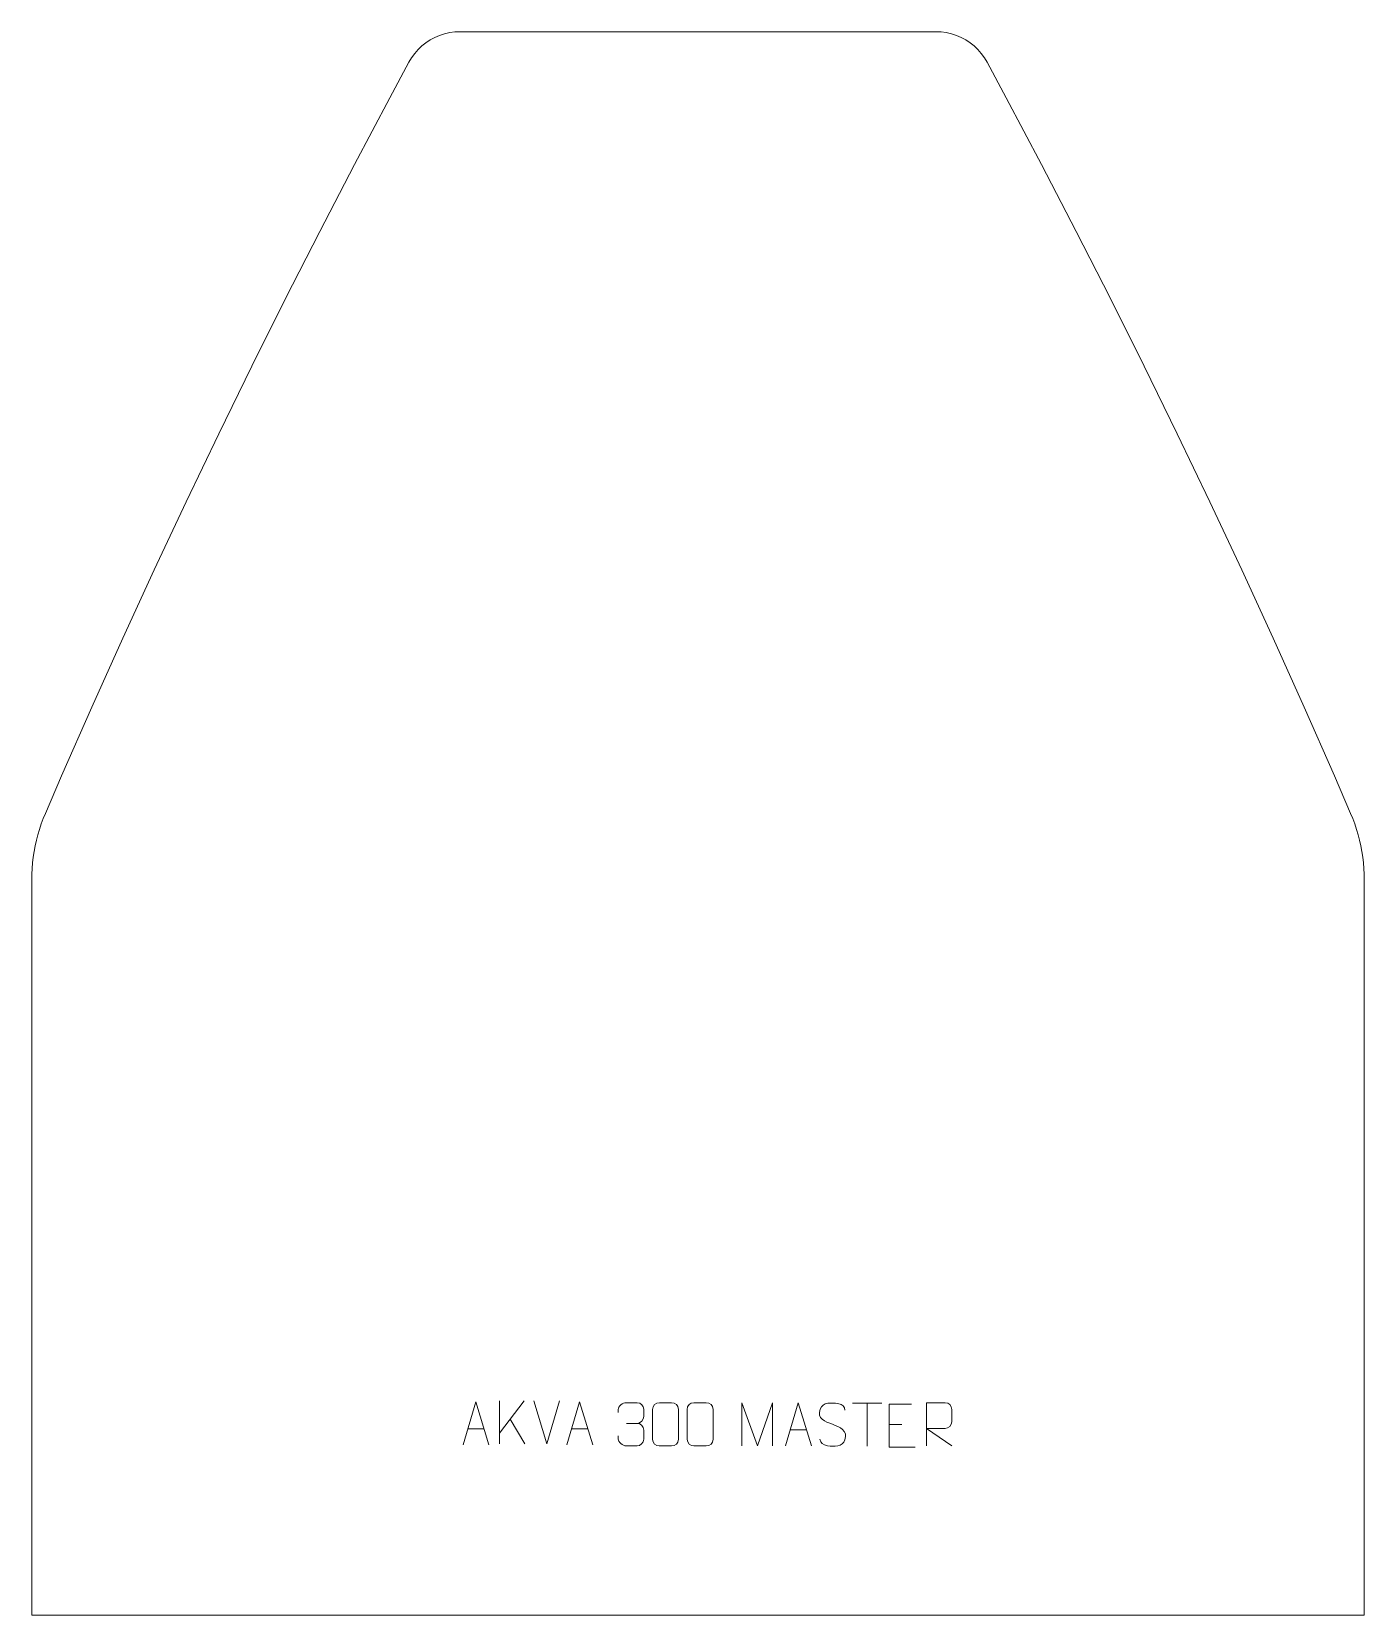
# Model space of a CAD drawing. Header units: millimetres. Extents: x -397 to 373, y 404 to 1319.
import ezdxf

# ---------------------------------------------------------------- set-up
doc = ezdxf.new("R2010")
doc.units = ezdxf.units.MM
doc.header["$MEASUREMENT"] = 0
doc.layers.add('layer 1', color=7, linetype='Continuous')

msp = doc.modelspace()

# ---------------------------------------------------------------- linework, layer by layer
at = {"layer": 'layer 1', "color": 242, "lineweight": 9}
msp.add_open_spline([(-149.0183, 1318.9202), (-149.0183, 1318.9202), (125.9815, 1318.9202), (125.9815, 1318.9202), (125.9815, 1318.9202), (125.9815, 1318.9202), (128.9827, 1318.7846), (128.9827, 1318.7846), (128.9827, 1318.7846), (128.9827, 1318.7846), (131.9595, 1318.3824), (131.9595, 1318.3824), (131.9595, 1318.3824), (131.9595, 1318.3824), (134.8879, 1317.7138), (134.8879, 1317.7138), (134.8879, 1317.7138), (134.8879, 1317.7138), (137.7457, 1316.7862), (137.7457, 1316.7862), (137.7457, 1316.7862), (137.7457, 1316.7862), (140.5077, 1315.6061), (140.5077, 1315.6061), (140.5077, 1315.6061), (140.5077, 1315.6061), (143.1541, 1314.1839), (143.1541, 1314.1839), (143.1541, 1314.1839), (143.1541, 1314.1839), (145.6615, 1312.529), (145.6615, 1312.529), (145.6615, 1312.529), (145.6615, 1312.529), (148.0115, 1310.6571), (148.0115, 1310.6571), (148.0115, 1310.6571), (148.0115, 1310.6571), (150.1829, 1308.5828), (150.1829, 1308.5828), (150.1829, 1308.5828), (150.1829, 1308.5828), (152.1604, 1306.3209), (152.1604, 1306.3209), (152.1604, 1306.3209), (152.1604, 1306.3209), (153.9277, 1303.8915), (153.9277, 1303.8915), (153.9277, 1303.8915), (153.9277, 1303.8915), (155.4701, 1301.3135), (155.4701, 1301.3135), (155.4701, 1301.3135), (155.4701, 1301.3135), (166.6338, 1280.6014), (166.6338, 1280.6014), (166.6338, 1280.6014), (166.6338, 1280.6014), (186.9824, 1242.1195), (186.9824, 1242.1195), (186.9824, 1242.1195), (186.9824, 1242.1195), (207.0259, 1203.4794), (207.0259, 1203.4794), (207.0259, 1203.4794), (207.0259, 1203.4794), (226.7631, 1164.6802), (226.7631, 1164.6802), (226.7631, 1164.6802), (226.7631, 1164.6802), (246.1917, 1125.7268), (246.1917, 1125.7268), (246.1917, 1125.7268), (246.1917, 1125.7268), (265.3121, 1086.6216), (265.3121, 1086.6216), (265.3121, 1086.6216), (265.3121, 1086.6216), (284.1226, 1047.3653), (284.1226, 1047.3653), (284.1226, 1047.3653), (284.1226, 1047.3653), (302.6215, 1007.9616), (302.6215, 1007.9616), (302.6215, 1007.9616), (302.6215, 1007.9616), (320.8075, 968.4131), (320.8075, 968.4131), (320.8075, 968.4131), (320.8075, 968.4131), (338.6806, 928.7218), (338.6806, 928.7218), (338.6806, 928.7218), (338.6806, 928.7218), (356.2385, 888.8893), (356.2385, 888.8893), (356.2385, 888.8893), (356.2385, 888.8893), (365.559, 867.2846), (365.559, 867.2846), (365.559, 867.2846), (365.559, 867.2846), (366.8085, 864.2437), (366.8085, 864.2437), (366.8085, 864.2437), (366.8085, 864.2437), (367.9553, 861.1636), (367.9553, 861.1636), (367.9553, 861.1636), (367.9553, 861.1636), (368.9952, 858.0456), (368.9952, 858.0456), (368.9952, 858.0456), (368.9952, 858.0456), (369.9306, 854.8948), (369.9306, 854.8948), (369.9306, 854.8948), (369.9306, 854.8948), (370.7581, 851.7131), (370.7581, 851.7131), (370.7581, 851.7131), (370.7581, 851.7131), (371.4774, 848.5058), (371.4774, 848.5058), (371.4774, 848.5058), (371.4774, 848.5058), (372.0867, 845.2768), (372.0867, 845.2768), (372.0867, 845.2768), (372.0867, 845.2768), (372.587, 842.0279), (372.587, 842.0279), (372.587, 842.0279), (372.587, 842.0279), (372.977, 838.7647), (372.977, 838.7647), (372.977, 838.7647), (372.977, 838.7647), (373.2568, 835.489), (373.2568, 835.489), (373.2568, 835.489), (373.2568, 835.489), (373.4242, 832.2071), (373.4242, 832.2071), (373.4242, 832.2071), (373.4242, 832.2071), (373.4814, 828.9195), (373.4814, 828.9195), (373.4814, 828.9195), (373.4814, 828.9195), (373.4814, 403.9204), (373.4814, 403.9204), (373.4814, 403.9204), (373.4814, 403.9204), (-396.5182, 403.9204), (-396.5182, 403.9204), (-396.5182, 403.9204), (-396.5182, 403.9204), (-396.5182, 828.9195), (-396.5182, 828.9195), (-396.5182, 828.9195), (-396.5182, 828.9195), (-396.461, 832.2071), (-396.461, 832.2071), (-396.461, 832.2071), (-396.461, 832.2071), (-396.2936, 835.489), (-396.2936, 835.489), (-396.2936, 835.489), (-396.2936, 835.489), (-396.0135, 838.7647), (-396.0135, 838.7647), (-396.0135, 838.7647), (-396.0135, 838.7647), (-395.6238, 842.0279), (-395.6238, 842.0279), (-395.6238, 842.0279), (-395.6238, 842.0279), (-395.1235, 845.2768), (-395.1235, 845.2768), (-395.1235, 845.2768), (-395.1235, 845.2768), (-394.5132, 848.5058), (-394.5132, 848.5058), (-394.5132, 848.5058), (-394.5132, 848.5058), (-393.7949, 851.7131), (-393.7949, 851.7131), (-393.7949, 851.7131), (-393.7949, 851.7131), (-392.9674, 854.8948), (-392.9674, 854.8948), (-392.9674, 854.8948), (-392.9674, 854.8948), (-392.032, 858.0456), (-392.032, 858.0456), (-392.032, 858.0456), (-392.032, 858.0456), (-390.9921, 861.1636), (-390.9921, 861.1636), (-390.9921, 861.1636), (-390.9921, 861.1636), (-389.845, 864.2437), (-389.845, 864.2437), (-389.845, 864.2437), (-389.845, 864.2437), (-388.5958, 867.2846), (-388.5958, 867.2846), (-388.5958, 867.2846), (-388.5958, 867.2846), (-379.2753, 888.8893), (-379.2753, 888.8893), (-379.2753, 888.8893), (-379.2753, 888.8893), (-361.7174, 928.7218), (-361.7174, 928.7218), (-361.7174, 928.7218), (-361.7174, 928.7218), (-343.8443, 968.4131), (-343.8443, 968.4131), (-343.8443, 968.4131), (-343.8443, 968.4131), (-325.6583, 1007.9616), (-325.6583, 1007.9616), (-325.6583, 1007.9616), (-325.6583, 1007.9616), (-307.1594, 1047.3653), (-307.1594, 1047.3653), (-307.1594, 1047.3653), (-307.1594, 1047.3653), (-288.3486, 1086.6216), (-288.3486, 1086.6216), (-288.3486, 1086.6216), (-288.3486, 1086.6216), (-269.2285, 1125.7268), (-269.2285, 1125.7268), (-269.2285, 1125.7268), (-269.2285, 1125.7268), (-249.7987, 1164.6802), (-249.7987, 1164.6802), (-249.7987, 1164.6802), (-249.7987, 1164.6802), (-230.0624, 1203.4794), (-230.0624, 1203.4794), (-230.0624, 1203.4794), (-230.0624, 1203.4794), (-210.0189, 1242.1195), (-210.0189, 1242.1195), (-210.0189, 1242.1195), (-210.0189, 1242.1195), (-189.6703, 1280.6014), (-189.6703, 1280.6014), (-189.6703, 1280.6014), (-189.6703, 1280.6014), (-178.5066, 1301.3135), (-178.5066, 1301.3135), (-178.5066, 1301.3135), (-178.5066, 1301.3135), (-176.9645, 1303.8915), (-176.9645, 1303.8915), (-176.9645, 1303.8915), (-176.9645, 1303.8915), (-175.1972, 1306.3209), (-175.1972, 1306.3209), (-175.1972, 1306.3209), (-175.1972, 1306.3209), (-173.2197, 1308.5828), (-173.2197, 1308.5828), (-173.2197, 1308.5828), (-173.2197, 1308.5828), (-171.0471, 1310.6571), (-171.0471, 1310.6571), (-171.0471, 1310.6571), (-171.0471, 1310.6571), (-168.6983, 1312.529), (-168.6983, 1312.529), (-168.6983, 1312.529), (-168.6983, 1312.529), (-166.1906, 1314.1839), (-166.1906, 1314.1839), (-166.1906, 1314.1839), (-166.1906, 1314.1839), (-163.5445, 1315.6061), (-163.5445, 1315.6061), (-163.5445, 1315.6061), (-163.5445, 1315.6061), (-160.7825, 1316.7862), (-160.7825, 1316.7862), (-160.7825, 1316.7862), (-160.7825, 1316.7862), (-157.9256, 1317.7138), (-157.9256, 1317.7138), (-157.9256, 1317.7138), (-157.9256, 1317.7138), (-154.9963, 1318.3824), (-154.9963, 1318.3824), (-154.9963, 1318.3824), (-154.9963, 1318.3824), (-152.0195, 1318.7846), (-152.0195, 1318.7846), (-152.0195, 1318.7846), (-152.0195, 1318.7846), (-149.0183, 1318.9202), (-149.0183, 1318.9202)], degree=3, knots=[0, 0, 0, 0, 0.01298701, 0.01298701, 0.01298701, 0.01298701, 0.02597403, 0.02597403, 0.02597403, 0.02597403, 0.03896104, 0.03896104, 0.03896104, 0.03896104, 0.05194805, 0.05194805, 0.05194805, 0.05194805, 0.06493506, 0.06493506, 0.06493506, 0.06493506, 0.07792208, 0.07792208, 0.07792208, 0.07792208, 0.09090909, 0.09090909, 0.09090909, 0.09090909, 0.1038961, 0.1038961, 0.1038961, 0.1038961, 0.11688312, 0.11688312, 0.11688312, 0.11688312, 0.12987013, 0.12987013, 0.12987013, 0.12987013, 0.14285714, 0.14285714, 0.14285714, 0.14285714, 0.15584416, 0.15584416, 0.15584416, 0.15584416, 0.16883117, 0.16883117, 0.16883117, 0.16883117, 0.18181818, 0.18181818, 0.18181818, 0.18181818, 0.19480519, 0.19480519, 0.19480519, 0.19480519, 0.20779221, 0.20779221, 0.20779221, 0.20779221, 0.22077922, 0.22077922, 0.22077922, 0.22077922, 0.23376623, 0.23376623, 0.23376623, 0.23376623, 0.24675325, 0.24675325, 0.24675325, 0.24675325, 0.25974026, 0.25974026, 0.25974026, 0.25974026, 0.27272727, 0.27272727, 0.27272727, 0.27272727, 0.28571429, 0.28571429, 0.28571429, 0.28571429, 0.2987013, 0.2987013, 0.2987013, 0.2987013, 0.31168831, 0.31168831, 0.31168831, 0.31168831, 0.32467532, 0.32467532, 0.32467532, 0.32467532, 0.33766234, 0.33766234, 0.33766234, 0.33766234, 0.35064935, 0.35064935, 0.35064935, 0.35064935, 0.36363636, 0.36363636, 0.36363636, 0.36363636, 0.37662338, 0.37662338, 0.37662338, 0.37662338, 0.38961039, 0.38961039, 0.38961039, 0.38961039, 0.4025974, 0.4025974, 0.4025974, 0.4025974, 0.41558442, 0.41558442, 0.41558442, 0.41558442, 0.42857143, 0.42857143, 0.42857143, 0.42857143, 0.44155844, 0.44155844, 0.44155844, 0.44155844, 0.45454545, 0.45454545, 0.45454545, 0.45454545, 0.46753247, 0.46753247, 0.46753247, 0.46753247, 0.48051948, 0.48051948, 0.48051948, 0.48051948, 0.49350649, 0.49350649, 0.49350649, 0.49350649, 0.50649351, 0.50649351, 0.50649351, 0.50649351, 0.51948052, 0.51948052, 0.51948052, 0.51948052, 0.53246753, 0.53246753, 0.53246753, 0.53246753, 0.54545455, 0.54545455, 0.54545455, 0.54545455, 0.55844156, 0.55844156, 0.55844156, 0.55844156, 0.57142857, 0.57142857, 0.57142857, 0.57142857, 0.58441558, 0.58441558, 0.58441558, 0.58441558, 0.5974026, 0.5974026, 0.5974026, 0.5974026, 0.61038961, 0.61038961, 0.61038961, 0.61038961, 0.62337662, 0.62337662, 0.62337662, 0.62337662, 0.63636364, 0.63636364, 0.63636364, 0.63636364, 0.64935065, 0.64935065, 0.64935065, 0.64935065, 0.66233766, 0.66233766, 0.66233766, 0.66233766, 0.67532468, 0.67532468, 0.67532468, 0.67532468, 0.68831169, 0.68831169, 0.68831169, 0.68831169, 0.7012987, 0.7012987, 0.7012987, 0.7012987, 0.71428571, 0.71428571, 0.71428571, 0.71428571, 0.72727273, 0.72727273, 0.72727273, 0.72727273, 0.74025974, 0.74025974, 0.74025974, 0.74025974, 0.75324675, 0.75324675, 0.75324675, 0.75324675, 0.76623377, 0.76623377, 0.76623377, 0.76623377, 0.77922078, 0.77922078, 0.77922078, 0.77922078, 0.79220779, 0.79220779, 0.79220779, 0.79220779, 0.80519481, 0.80519481, 0.80519481, 0.80519481, 0.81818182, 0.81818182, 0.81818182, 0.81818182, 0.83116883, 0.83116883, 0.83116883, 0.83116883, 0.84415584, 0.84415584, 0.84415584, 0.84415584, 0.85714286, 0.85714286, 0.85714286, 0.85714286, 0.87012987, 0.87012987, 0.87012987, 0.87012987, 0.88311688, 0.88311688, 0.88311688, 0.88311688, 0.8961039, 0.8961039, 0.8961039, 0.8961039, 0.90909091, 0.90909091, 0.90909091, 0.90909091, 0.92207792, 0.92207792, 0.92207792, 0.92207792, 0.93506494, 0.93506494, 0.93506494, 0.93506494, 0.94805195, 0.94805195, 0.94805195, 0.94805195, 0.96103896, 0.96103896, 0.96103896, 0.96103896, 0.97402597, 0.97402597, 0.97402597, 0.97402597, 1, 1, 1, 1], dxfattribs=at)
at = {"layer": 'layer 1', "color": 250, "lineweight": 9}
for points, knots in [([(-147.2978, 502.3571), (-147.2978, 502.3571), (-139.9268, 527.3106), (-139.9268, 527.3106), (-139.9268, 527.3106), (-139.9268, 527.3106), (-132.3569, 502.3571), (-132.3569, 502.3571)], [0, 0, 0, 0, 0.33333333, 0.33333333, 0.33333333, 0.33333333, 1, 1, 1, 1]), ([(-87.2978, 502.3571), (-87.2978, 502.3571), (-79.9268, 527.3106), (-79.9268, 527.3106), (-79.9268, 527.3106), (-79.9268, 527.3106), (-72.3569, 502.3571), (-72.3569, 502.3571)], [0, 0, 0, 0, 0.33333333, 0.33333333, 0.33333333, 0.33333333, 1, 1, 1, 1]), ([(-57.6352, 521.079), (-57.6352, 521.079), (-57.6352, 522.9362), (-57.6352, 522.9362), (-57.6352, 522.9362), (-57.6495, 524.6781), (-54.985, 526.7962), (-52.9259, 526.7735), (-52.9259, 526.7735), (-50.8618, 526.7735), (-48.7978, 526.7735), (-46.7341, 526.7735), (-46.7341, 526.7735), (-44.5396, 526.7823), (-42.9413, 524.9355), (-42.8969, 523.0234), (-42.8969, 523.0234), (-42.8973, 521.5883), (-42.8973, 520.1532), (-42.8969, 518.7177), (-42.8969, 518.7177), (-42.9455, 517.0642), (-44.5481, 514.8342), (-46.7464, 514.8442), (-46.7464, 514.8442), (-44.5427, 514.833), (-42.9347, 513.0298), (-42.8807, 510.9703), (-42.8807, 510.9703), (-42.8811, 509.1856), (-42.8811, 507.4009), (-42.8807, 505.6158), (-42.8807, 505.6158), (-42.8706, 503.5544), (-44.9255, 501.7913), (-46.7464, 501.7994), (-46.7464, 501.7994), (-48.8117, 501.7997), (-50.8769, 501.7997), (-52.9425, 501.7994), (-52.9425, 501.7994), (-55.1111, 501.8109), (-57.6421, 504.2111), (-57.6607, 505.6729), (-57.6607, 505.6729), (-57.6607, 505.6729), (-57.6607, 507.5815), (-57.6607, 507.5815)], [0, 0, 0, 0, 0.07692308, 0.07692308, 0.07692308, 0.07692308, 0.15384615, 0.15384615, 0.15384615, 0.15384615, 0.23076923, 0.23076923, 0.23076923, 0.23076923, 0.30769231, 0.30769231, 0.30769231, 0.30769231, 0.38461538, 0.38461538, 0.38461538, 0.38461538, 0.46153846, 0.46153846, 0.46153846, 0.46153846, 0.53846154, 0.53846154, 0.53846154, 0.53846154, 0.61538462, 0.61538462, 0.61538462, 0.61538462, 0.69230769, 0.69230769, 0.69230769, 0.69230769, 0.76923077, 0.76923077, 0.76923077, 0.76923077, 0.84615385, 0.84615385, 0.84615385, 0.84615385, 1, 1, 1, 1]), ([(-33.8513, 526.7858), (-31.4852, 526.7858), (-29.1187, 526.7858), (-26.7522, 526.7858), (-26.7522, 526.7858), (-24.7717, 526.8214), (-22.7457, 525.3271), (-22.7186, 522.885), (-22.7186, 522.885), (-22.719, 517.1276), (-22.719, 511.3698), (-22.7186, 505.6116), (-22.7186, 505.6116), (-22.8607, 503.284), (-24.5671, 501.8017), (-26.7522, 501.7909), (-26.7522, 501.7909), (-29.1246, 501.7913), (-31.497, 501.7913), (-33.869, 501.7909), (-33.869, 501.7909), (-35.8275, 501.6853), (-37.8339, 503.5732), (-37.8225, 505.5942), (-37.8225, 505.5942), (-37.8221, 511.3748), (-37.8221, 517.1551), (-37.8225, 522.9349), (-37.8225, 522.9349), (-37.8182, 525.0769), (-36.0411, 526.7994), (-33.8513, 526.7858)], [0, 0, 0, 0, 0.11111111, 0.11111111, 0.11111111, 0.11111111, 0.22222222, 0.22222222, 0.22222222, 0.22222222, 0.33333333, 0.33333333, 0.33333333, 0.33333333, 0.44444444, 0.44444444, 0.44444444, 0.44444444, 0.55555556, 0.55555556, 0.55555556, 0.55555556, 0.66666667, 0.66666667, 0.66666667, 0.66666667, 0.77777778, 0.77777778, 0.77777778, 0.77777778, 1, 1, 1, 1]), ([(-13.8513, 526.7858), (-11.4852, 526.7858), (-9.1187, 526.7858), (-6.7522, 526.7858), (-6.7522, 526.7858), (-4.7717, 526.8214), (-2.7457, 525.3271), (-2.7186, 522.885), (-2.7186, 522.885), (-2.719, 517.1276), (-2.719, 511.3698), (-2.7186, 505.6116), (-2.7186, 505.6116), (-2.8607, 503.284), (-4.5671, 501.8017), (-6.7522, 501.7909), (-6.7522, 501.7909), (-9.1246, 501.7913), (-11.497, 501.7913), (-13.869, 501.7909), (-13.869, 501.7909), (-15.8275, 501.6853), (-17.8339, 503.5732), (-17.8225, 505.5942), (-17.8225, 505.5942), (-17.8221, 511.3748), (-17.8221, 517.1551), (-17.8225, 522.9349), (-17.8225, 522.9349), (-17.8182, 525.0769), (-16.0411, 526.7994), (-13.8513, 526.7858)], [0, 0, 0, 0, 0.11111111, 0.11111111, 0.11111111, 0.11111111, 0.22222222, 0.22222222, 0.22222222, 0.22222222, 0.33333333, 0.33333333, 0.33333333, 0.33333333, 0.44444444, 0.44444444, 0.44444444, 0.44444444, 0.55555556, 0.55555556, 0.55555556, 0.55555556, 0.66666667, 0.66666667, 0.66666667, 0.66666667, 0.77777778, 0.77777778, 0.77777778, 0.77777778, 1, 1, 1, 1]), ([(13.8869, 501.8076), (13.8869, 501.8076), (13.8869, 526.7655), (13.8869, 526.7655), (13.8869, 526.7655), (13.8869, 526.7655), (22.812, 501.8076), (22.812, 501.8076), (22.812, 501.8076), (22.812, 501.8076), (31.5719, 526.765), (31.5719, 526.765), (31.5719, 526.765), (31.5719, 526.765), (31.5719, 501.8076), (31.5719, 501.8076)], [0, 0, 0, 0, 0.2, 0.2, 0.2, 0.2, 0.4, 0.4, 0.4, 0.4, 0.6, 0.6, 0.6, 0.6, 1, 1, 1, 1]), ([(39.0439, 501.8098), (39.0439, 501.8098), (46.4149, 526.7633), (46.4149, 526.7633), (46.4149, 526.7633), (46.4149, 526.7633), (53.9848, 501.8098), (53.9848, 501.8098)], [0, 0, 0, 0, 0.33333333, 0.33333333, 0.33333333, 0.33333333, 1, 1, 1, 1]), ([(66.1999, 514.2866), (61.9516, 515.757), (57.0435, 517.5528), (59.0486, 523.0731), (59.0486, 523.0731), (60.5521, 527.213), (65.7657, 526.8245), (69.3693, 526.2234), (69.3693, 526.2234), (72.2299, 525.7462), (73.0946, 524.533), (73.4052, 522.4489)], [0, 0, 0, 0, 0.25, 0.25, 0.25, 0.25, 0.5, 0.5, 0.5, 0.5, 1, 1, 1, 1]), ([(111.9003, 525.9924), (111.9003, 525.9924), (99.0264, 525.9924), (99.0264, 525.9924), (99.0264, 525.9924), (99.0264, 525.9924), (99.0264, 501.0388), (99.0264, 501.0388), (99.0264, 501.0388), (99.0264, 501.0388), (113.8922, 501.0388), (113.8922, 501.0388)], [0, 0, 0, 0, 0.25, 0.25, 0.25, 0.25, 0.5, 0.5, 0.5, 0.5, 1, 1, 1, 1]), ([(120.4522, 501.7899), (120.4522, 501.7899), (120.4522, 526.7434), (120.4522, 526.7434), (120.4522, 526.7434), (124.047, 526.7434), (127.6425, 526.7434), (131.2377, 526.7434), (131.2377, 526.7434), (133.563, 526.7057), (135.1203, 525.2157), (135.1162, 522.8493), (135.1162, 522.8493), (135.1158, 520.8138), (135.1158, 517.7544), (135.1162, 515.7184), (135.1162, 515.7184), (135.1097, 513.8429), (133.2974, 511.9011), (131.2879, 511.882), (131.2879, 511.882), (131.2879, 511.882), (120.4522, 511.882), (120.4522, 511.882), (120.4522, 511.882), (120.4522, 511.882), (135.1069, 501.7899), (135.1069, 501.7899)], [0, 0, 0, 0, 0.125, 0.125, 0.125, 0.125, 0.25, 0.25, 0.25, 0.25, 0.375, 0.375, 0.375, 0.375, 0.5, 0.5, 0.5, 0.5, 0.625, 0.625, 0.625, 0.625, 0.75, 0.75, 0.75, 0.75, 1, 1, 1, 1]), ([(66.1999, 514.2865), (70.2185, 512.6398), (75.248, 510.7515), (73.414, 505.3912), (73.414, 505.3912), (71.9542, 501.1248), (67.0434, 501.3815), (63.3173, 501.9362), (63.3173, 501.9362), (60.5673, 502.346), (59.3464, 503.5595), (58.9684, 505.6717)], [0, 0, 0, 0, 0.25, 0.25, 0.25, 0.25, 0.5, 0.5, 0.5, 0.5, 1, 1, 1, 1])]:
    msp.add_open_spline(points, degree=3, knots=knots, dxfattribs=at)
for points in [[(-126.3066, 527.8784), (-126.3066, 527.8784), (-126.3066, 502.9248), (-126.3066, 502.9248)], [(-111.9304, 527.8784), (-111.9304, 527.8784), (-126.3066, 509.2387), (-126.3066, 509.2387)], [(-98.9558, 502.9248), (-98.9558, 502.9248), (-106.2776, 527.8784), (-106.2776, 527.8784)], [(-91.6339, 527.8784), (-91.6339, 527.8784), (-98.9557, 502.9248), (-98.9557, 502.9248)], [(77.7009, 526.566), (77.7009, 526.566), (94.6881, 526.566), (94.6881, 526.566)], [(86.1947, 501.636), (86.1947, 501.636), (86.1947, 526.5895), (86.1947, 526.5895)], [(-111.6051, 503.0206), (-111.6051, 503.0206), (-120.0756, 517.3342), (-120.0756, 517.3342)], [(-52.9255, 514.8338), (-52.9255, 514.8338), (-46.7291, 514.8338), (-46.7291, 514.8338)], [(99.0264, 514.1127), (99.0264, 514.1127), (106.1945, 514.1127), (106.1945, 514.1127)], [(-144.5752, 511.6065), (-144.5752, 511.6065), (-135.0795, 511.6065), (-135.0795, 511.6065)], [(-84.5752, 511.6065), (-84.5752, 511.6065), (-75.0795, 511.6065), (-75.0795, 511.6065)], [(41.7665, 511.0592), (41.7665, 511.0592), (51.2622, 511.0592), (51.2622, 511.0592)]]:
    msp.add_open_spline(points, degree=3, dxfattribs=at)

doc.saveas('drawing.dxf')
